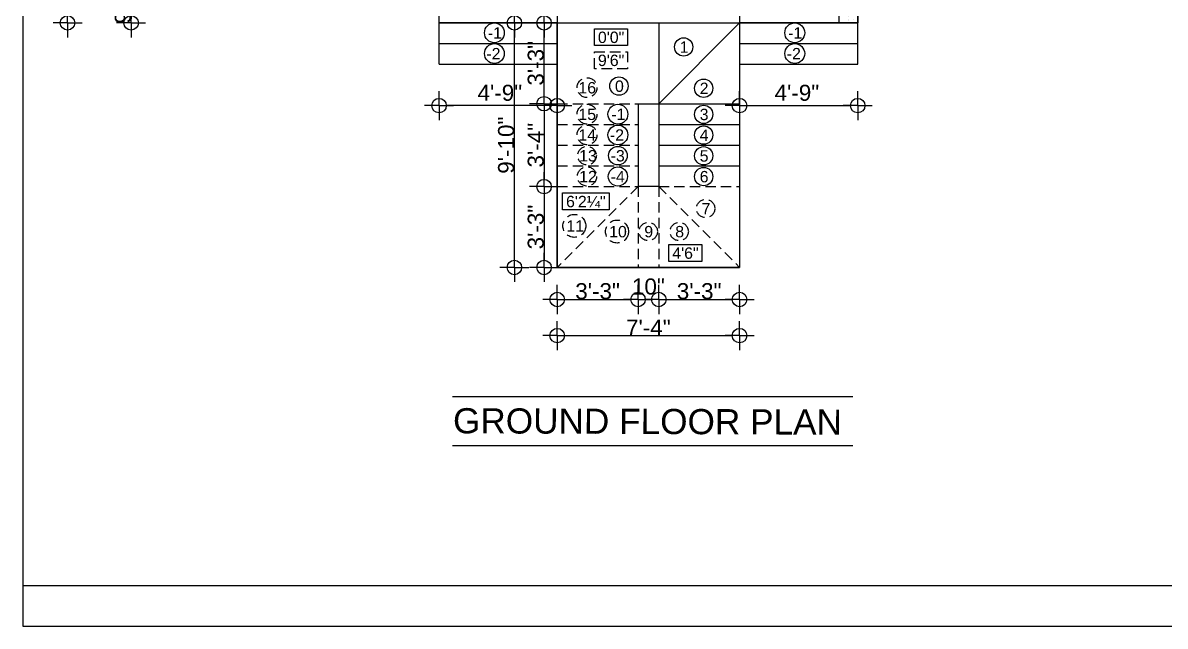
# Model space of a CAD drawing. Header units: inches. Extents: x 171009 to 352533, y -79956 to -38287.
# Drawn here: x 171009 to 171560, y -40476 to -40185 of the extents above; entities that cross this region are included whole.
import ezdxf

# ---------------------------------------------------------------- set-up
doc = ezdxf.new("R2010")
doc.units = ezdxf.units.IN
doc.header["$LTSCALE"] = 20
doc.header["$MEASUREMENT"] = 0
doc.header["$PDMODE"] = 34
doc.header["$PDSIZE"] = 5
doc.linetypes.add('HIDDEN', pattern=[0.375, 0.25, -0.125])
doc.linetypes.add('HIDDEN2', pattern=[0.1875, 0.125, -0.0625])
doc.layers.get('0').update_dxf_attribs({"linetype": 'CONTINUOUS'})
doc.layers.get('Defpoints').update_dxf_attribs({"linetype": 'CONTINUOUS'})
for name, color, linetype in [('AREA', 3, 'CONTINUOUS'), ('border', 230, 'CONTINUOUS'), ('COLUMN', 31, 'CONTINUOUS'), ('DIMLINE', 254, 'CONTINUOUS'), ('HATCH', 8, 'CONTINUOUS'), ('text', 2, 'CONTINUOUS'), ('TEXTS', 2, 'CONTINUOUS'), ('wall', 13, 'CONTINUOUS')]:
    doc.layers.add(name, color=color, linetype=linetype)
doc.layers.add('correct', color=230, linetype='CONTINUOUS', plot=False)
doc.styles.add('STYLE1', font='arial_B.ttf')
doc.styles.add('style5', font='arial_B.ttf')
doc.styles.add('TEXTM', font='arial_B.ttf')
doc.dimstyles.new('ARCH_96_0', dxfattribs={"dimtxt": 7.75, "dimasz": 3.5, "dimexe": 0.25, "dimexo": 0, "dimgap": 0, "dimtad": 1, "dimzin": 15, "dimdsep": 46, "dimlunit": 4, "dimtxsty": 'TEXTM', "dimblk": 'BLK', "dimcen": 0, "dimdle": 0.09375, "dimse1": 1, "dimse2": 1, "dimclrd": 256, "dimclrt": 3, "dimadec": 0, "dimazin": 0, "dimtfac": 1, "dimtix": 1, "dimtmove": 2, "dimatfit": 3, "dimldrblk": 'BLK', "dimfxl": 0.25, "dimtvp": 1.4625, "dimtolj": 1, "dimtzin": 15, "dimlwd": -1, "dimarcsym": 0})

# ---------------------------------------------------------------- blocks, each defined once
blk = doc.blocks.new('BLK')
for q in [(0, 2), (-2, 0), (0, -2), (2, 0)]:
    blk.add_line((0, 0), q)
blk.add_circle((0, 0), 1)
blk = doc.blocks.new('*D267')
at = {"layer": 'Defpoints', "color": 0, "transparency": 16777216}
for p in [(171030.68, -39771.36), (171071.54, -39771.36), (171229.04, -40185.36)]:
    blk.add_point(p, dxfattribs=at)
at = {"layer": 'DIMLINE', "transparency": 16777216}
blk.add_line((171030.68, -40181.86), (171030.68, -39774.86), dxfattribs=at)
at = {"layer": 'DIMLINE', "transparency": 16777216, "xscale": 3.5, "yscale": 3.5, "zscale": 3.5}
for p, rotation in [((171030.68, -39771.36), 90), ((171030.68, -40185.36), 270)]:
    blk.add_blockref('BLK', p, dxfattribs=dict(at, rotation=rotation))
at = {"layer": 'DIMLINE', "color": 3, "transparency": 16777216, "insert": (171026.72, -39978.36), "char_height": 7.75, "attachment_point": 5, "rotation": 90, "style": 'TEXTM'}
blk.add_mtext('\\A1;34\'-6"', dxfattribs=at)
blk = doc.blocks.new('*D316')
at = {"layer": 'Defpoints', "color": 0, "transparency": 16777216}
for p in [(171209.93, -40176.36), (171061.35, -40185.36), (171209.93, -40185.36)]:
    blk.add_point(p, dxfattribs=at)
at = {"layer": 'DIMLINE', "transparency": 16777216}
blk.add_line((171061.35, -40179.86), (171061.35, -40181.86), dxfattribs=at)
at = {"layer": 'DIMLINE', "transparency": 16777216, "xscale": 3.5, "yscale": 3.5, "zscale": 3.5}
for p, rotation in [((171061.35, -40176.36), 90), ((171061.35, -40185.36), 270)]:
    blk.add_blockref('BLK', p, dxfattribs=dict(at, rotation=rotation))
at = {"layer": 'DIMLINE', "color": 3, "transparency": 16777216, "insert": (171057.4, -40180.86), "char_height": 7.75, "attachment_point": 5, "rotation": 90, "style": 'TEXTM'}
blk.add_mtext('\\A1;9"', dxfattribs=at)
blk = doc.blocks.new('*D374')
at = {"layer": 'Defpoints', "color": 0, "transparency": 16777216}
for p in [(171260.58, -40185.36), (171271.43, -40185.36), (171270.94, -40224.36)]:
    blk.add_point(p, dxfattribs=at)
at = {"layer": 'DIMLINE', "transparency": 16777216}
blk.add_line((171260.58, -40220.86), (171260.58, -40188.86), dxfattribs=at)
at = {"layer": 'DIMLINE', "transparency": 16777216, "xscale": 3.5, "yscale": 3.5, "zscale": 3.5}
for p, rotation in [((171260.58, -40185.36), 90), ((171260.58, -40224.36), 270)]:
    blk.add_blockref('BLK', p, dxfattribs=dict(at, rotation=rotation))
at = {"layer": 'DIMLINE', "color": 3, "transparency": 16777216, "insert": (171256.62, -40204.86), "char_height": 7.75, "attachment_point": 5, "rotation": 90, "style": 'TEXTM'}
blk.add_mtext('\\A1;3\'-3"', dxfattribs=at)
blk = doc.blocks.new('*D375')
at = {"layer": 'Defpoints', "color": 0, "transparency": 16777216}
for p in [(171270.94, -40224.36), (171260.58, -40264.36), (171273.85, -40264.36)]:
    blk.add_point(p, dxfattribs=at)
at = {"layer": 'DIMLINE', "transparency": 16777216}
blk.add_line((171260.58, -40227.86), (171260.58, -40260.86), dxfattribs=at)
at = {"layer": 'DIMLINE', "transparency": 16777216, "xscale": 3.5, "yscale": 3.5, "zscale": 3.5}
for p, rotation in [((171260.58, -40224.36), 90), ((171260.58, -40264.36), 270)]:
    blk.add_blockref('BLK', p, dxfattribs=dict(at, rotation=rotation))
at = {"layer": 'DIMLINE', "color": 3, "transparency": 16777216, "insert": (171256.62, -40244.36), "char_height": 7.75, "attachment_point": 5, "rotation": 90, "style": 'TEXTM'}
blk.add_mtext('\\A1;3\'-4"', dxfattribs=at)
blk = doc.blocks.new('*D376')
at = {"layer": 'Defpoints', "color": 0, "transparency": 16777216}
for p in [(171273.85, -40264.36), (171260.58, -40303.36), (171276.67, -40303.36)]:
    blk.add_point(p, dxfattribs=at)
at = {"layer": 'DIMLINE', "transparency": 16777216}
blk.add_line((171260.58, -40267.86), (171260.58, -40299.86), dxfattribs=at)
at = {"layer": 'DIMLINE', "transparency": 16777216, "xscale": 3.5, "yscale": 3.5, "zscale": 3.5}
for p, rotation in [((171260.58, -40264.36), 90), ((171260.58, -40303.36), 270)]:
    blk.add_blockref('BLK', p, dxfattribs=dict(at, rotation=rotation))
at = {"layer": 'DIMLINE', "color": 3, "transparency": 16777216, "insert": (171256.62, -40283.86), "char_height": 7.75, "attachment_point": 5, "rotation": 90, "style": 'TEXTM'}
blk.add_mtext('\\A1;3\'-3"', dxfattribs=at)
blk = doc.blocks.new('*D377')
at = {"layer": 'Defpoints', "color": 0, "transparency": 16777216}
for p in [(171266.93, -40303.36), (171305.93, -40303.36), (171305.93, -40318.81)]:
    blk.add_point(p, dxfattribs=at)
at = {"layer": 'DIMLINE', "transparency": 16777216}
blk.add_line((171270.43, -40318.81), (171302.43, -40318.81), dxfattribs=at)
at = {"layer": 'DIMLINE', "transparency": 16777216, "xscale": 3.5, "yscale": 3.5, "zscale": 3.5, "rotation": 180}
blk.add_blockref('BLK', (171266.93, -40318.81), dxfattribs=at)
at = {"layer": 'DIMLINE', "transparency": 16777216, "xscale": 3.5, "yscale": 3.5, "zscale": 3.5}
blk.add_blockref('BLK', (171305.93, -40318.81), dxfattribs=at)
at = {"layer": 'DIMLINE', "color": 3, "transparency": 16777216, "insert": (171286.43, -40314.85), "char_height": 7.75, "attachment_point": 5, "style": 'TEXTM'}
blk.add_mtext('\\A1;3\'-3"', dxfattribs=at)
blk = doc.blocks.new('*D378')
at = {"layer": 'Defpoints', "color": 0, "transparency": 16777216}
for p in [(171305.93, -40303.36), (171315.93, -40303.36), (171315.93, -40318.81)]:
    blk.add_point(p, dxfattribs=at)
at = {"layer": 'DIMLINE', "transparency": 16777216}
blk.add_line((171309.43, -40318.81), (171312.43, -40318.81), dxfattribs=at)
at = {"layer": 'DIMLINE', "transparency": 16777216, "xscale": 3.5, "yscale": 3.5, "zscale": 3.5, "rotation": 180}
blk.add_blockref('BLK', (171305.93, -40318.81), dxfattribs=at)
at = {"layer": 'DIMLINE', "transparency": 16777216, "xscale": 3.5, "yscale": 3.5, "zscale": 3.5}
blk.add_blockref('BLK', (171315.93, -40318.81), dxfattribs=at)
at = {"layer": 'DIMLINE', "color": 3, "transparency": 16777216, "insert": (171310.93, -40312.58), "char_height": 7.75, "attachment_point": 5, "style": 'TEXTM'}
blk.add_mtext('\\A1;10"', dxfattribs=at)
blk = doc.blocks.new('*D379')
at = {"layer": 'Defpoints', "color": 0, "transparency": 16777216}
for p in [(171315.93, -40303.36), (171354.93, -40303.36), (171354.93, -40318.81)]:
    blk.add_point(p, dxfattribs=at)
at = {"layer": 'DIMLINE', "transparency": 16777216}
blk.add_line((171319.43, -40318.81), (171351.43, -40318.81), dxfattribs=at)
at = {"layer": 'DIMLINE', "transparency": 16777216, "xscale": 3.5, "yscale": 3.5, "zscale": 3.5, "rotation": 180}
blk.add_blockref('BLK', (171315.93, -40318.81), dxfattribs=at)
at = {"layer": 'DIMLINE', "transparency": 16777216, "xscale": 3.5, "yscale": 3.5, "zscale": 3.5}
blk.add_blockref('BLK', (171354.93, -40318.81), dxfattribs=at)
at = {"layer": 'DIMLINE', "color": 3, "transparency": 16777216, "insert": (171335.43, -40314.85), "char_height": 7.75, "attachment_point": 5, "style": 'TEXTM'}
blk.add_mtext('\\A1;3\'-3"', dxfattribs=at)
blk = doc.blocks.new('*D380')
at = {"layer": 'Defpoints', "color": 0, "transparency": 16777216}
for p in [(171246.27, -40185.36), (171354.93, -40185.36), (171354.93, -40303.36)]:
    blk.add_point(p, dxfattribs=at)
at = {"layer": 'DIMLINE', "transparency": 16777216}
blk.add_line((171246.27, -40299.86), (171246.27, -40188.86), dxfattribs=at)
at = {"layer": 'DIMLINE', "transparency": 16777216, "xscale": 3.5, "yscale": 3.5, "zscale": 3.5}
for p, rotation in [((171246.27, -40185.36), 90), ((171246.27, -40303.36), 270)]:
    blk.add_blockref('BLK', p, dxfattribs=dict(at, rotation=rotation))
at = {"layer": 'DIMLINE', "color": 3, "transparency": 16777216, "insert": (171242.31, -40244.36), "char_height": 7.75, "attachment_point": 5, "rotation": 90, "style": 'TEXTM'}
blk.add_mtext('\\A1;9\'-10"', dxfattribs=at)
blk = doc.blocks.new('*D381')
at = {"layer": 'Defpoints', "color": 0, "transparency": 16777216}
for p in [(171266.93, -40289.6), (171354.93, -40289.6), (171354.93, -40336.23)]:
    blk.add_point(p, dxfattribs=at)
at = {"layer": 'DIMLINE', "transparency": 16777216}
blk.add_line((171270.43, -40336.23), (171351.43, -40336.23), dxfattribs=at)
at = {"layer": 'DIMLINE', "transparency": 16777216, "xscale": 3.5, "yscale": 3.5, "zscale": 3.5, "rotation": 180}
blk.add_blockref('BLK', (171266.93, -40336.23), dxfattribs=at)
at = {"layer": 'DIMLINE', "transparency": 16777216, "xscale": 3.5, "yscale": 3.5, "zscale": 3.5}
blk.add_blockref('BLK', (171354.93, -40336.23), dxfattribs=at)
at = {"layer": 'DIMLINE', "color": 3, "transparency": 16777216, "insert": (171310.93, -40332.36), "char_height": 7.75, "attachment_point": 5, "style": 'TEXTM'}
blk.add_mtext('\\A1;7\'-4"', dxfattribs=at)
blk = doc.blocks.new('*D382')
at = {"layer": 'Defpoints', "color": 0, "transparency": 16777216}
for p in [(171411.93, -40205.36), (171354.93, -40223.27), (171411.93, -40225.27)]:
    blk.add_point(p, dxfattribs=at)
at = {"layer": 'DIMLINE', "transparency": 16777216}
blk.add_line((171358.43, -40225.27), (171408.43, -40225.27), dxfattribs=at)
at = {"layer": 'DIMLINE', "transparency": 16777216, "xscale": 3.5, "yscale": 3.5, "zscale": 3.5, "rotation": 180}
blk.add_blockref('BLK', (171354.93, -40225.27), dxfattribs=at)
at = {"layer": 'DIMLINE', "transparency": 16777216, "xscale": 3.5, "yscale": 3.5, "zscale": 3.5}
blk.add_blockref('BLK', (171411.93, -40225.27), dxfattribs=at)
at = {"layer": 'DIMLINE', "color": 3, "transparency": 16777216, "insert": (171382.59, -40219.14), "char_height": 7.75, "attachment_point": 5, "style": 'TEXTM'}
blk.add_mtext('\\A1;4\'-9"', dxfattribs=at)
blk = doc.blocks.new('*D383')
at = {"layer": 'Defpoints', "color": 0, "transparency": 16777216}
for p in [(171209.93, -40205.36), (171209.93, -40225.27), (171266.92, -40223.27)]:
    blk.add_point(p, dxfattribs=at)
at = {"layer": 'DIMLINE', "transparency": 16777216}
blk.add_line((171263.42, -40225.27), (171213.43, -40225.27), dxfattribs=at)
at = {"layer": 'DIMLINE', "transparency": 16777216, "xscale": 3.5, "yscale": 3.5, "zscale": 3.5, "rotation": 180}
blk.add_blockref('BLK', (171209.93, -40225.27), dxfattribs=at)
at = {"layer": 'DIMLINE', "transparency": 16777216, "xscale": 3.5, "yscale": 3.5, "zscale": 3.5}
blk.add_blockref('BLK', (171266.92, -40225.27), dxfattribs=at)
at = {"layer": 'DIMLINE', "color": 3, "transparency": 16777216, "insert": (171239.27, -40219.14), "char_height": 7.75, "attachment_point": 5, "style": 'TEXTM'}
blk.add_mtext('\\A1;4\'-9"', dxfattribs=at)

msp = doc.modelspace()

# ---------------------------------------------------------------- hatches: boundary and pattern name
at = {"layer": 'HATCH'}
h = msp.add_hatch(dxfattribs=at)
h.set_pattern_fill('AR-CONC', color=8, style=0)
h.set_pattern_definition([(50, (-4310.967, 1812.865), (7.17260183, -0.62752135), [0.75, -8.25]), (355, (-4310.967, 1812.865), (-1.38751334, 7.52192134), [0.6, -6.6]), (100.4514, (-4310.369, 1812.8125), (5.78509382, 6.89439542), [0.6374019, -7.01142112]), (46.1842, (-4310.967, 1814.865), (10.6724105, -1.65519014), [1.125, -12.375]), (96.6356, (-4310.077, 1814.727), (9.34662706, 9.7411787), [0.9561029, -10.51713]), (351.1842, (-4310.967, 1814.865), (9.34661945, 9.741186), [0.9, -9.9]), (21, (-4309.967, 1814.365), (5.96907052, -4.0261889), [0.75, -8.25]), (326, (-4309.967, 1814.365), (2.43315332, 7.25150045), [0.6, -6.6]), (71.4514, (-4309.4694, 1814.029), (8.40222629, 3.22530497), [0.6374019, -7.01142112]), (37.5, (-4310.9668, 1812.8647), (0.121598553, 3.32893854), [0, -6.52, 0, -6.7, 0, -6.625]), (7.5, (-4310.967, 1812.8647), (2.630695374, 3.94411712), [0, -3.82, 0, -6.37, 0, -2.525]), (327.5, (-4313.1968, 1812.8647), (5.33822436, -0.225548717), [0, -2.5, 0, -7.8, 0, -10.35]), (317.5, (-4314.197, 1812.8647), (5.83186169, 1.00104982), [0, -3.25, 0, -5.18, 0, -7.35])])
h.paths.add_polyline_path([(171402.93, -40176.358), (171402.93, -40185.358), (171411.93, -40185.358), (171411.93, -40176.358)])

# ---------------------------------------------------------------- linework, layer by layer
for p, q in [((171411.93, -40185.358), (171411.93, -40116.358)), ((171209.928, -40185.358), (171266.93, -40185.358)), ((171209.93, -40205.358), (171209.93, -40185.358)), ((171266.93, -40185.358), (171266.93, -40303.358)), ((171315.93, -40185.358), (171315.93, -40224.358)), ((171315.93, -40224.358), (171354.93, -40185.358)), ((171354.93, -40185.358), (171411.93, -40185.358)), ((171354.93, -40185.358), (171354.93, -40303.358)), ((171411.93, -40205.358), (171411.93, -40185.358)), ((171209.93, -40195.358), (171266.43, -40195.358)), ((171354.93, -40195.358), (171411.93, -40195.358)), ((171209.93, -40205.358), (171266.43, -40205.358)), ((171354.93, -40205.358), (171411.93, -40205.358)), ((171315.93, -40224.358), (171354.93, -40224.358)), ((171315.93, -40234.358), (171354.93, -40234.358)), ((171315.93, -40244.358), (171354.93, -40244.358)), ((171315.93, -40254.358), (171354.93, -40254.358)), ((171266.93, -40303.358), (171354.93, -40303.358))]:
    msp.add_line(p, q)
at = {"linetype": 'HIDDEN2', "ltscale": 2}
msp.add_line((171286.93, -40185.358), (171289.93, -40185.358), dxfattribs=at)
at = {"linetype": 'HIDDEN'}
for p, q in [((171266.93, -40224.358), (171305.93, -40224.358)), ((171266.93, -40234.358), (171305.93, -40234.358)), ((171266.93, -40244.358), (171305.93, -40244.358)), ((171266.93, -40254.358), (171305.93, -40254.358)), ((171266.93, -40264.358), (171305.93, -40264.358)), ((171305.93, -40264.358), (171266.93, -40303.358)), ((171305.93, -40264.358), (171305.93, -40303.358)), ((171315.93, -40264.358), (171354.93, -40264.358)), ((171315.93, -40264.358), (171315.93, -40303.358)), ((171315.93, -40264.358), (171354.93, -40303.358))]:
    msp.add_line(p, q, dxfattribs=at)
at = {"layer": 'AREA'}
msp.add_lwpolyline([(171072.43, -39771.358), (171549.43, -39771.358), (171549.431, -40116.358), (171411.93, -40116.358), (171411.93, -40185.358), (171354.93, -40185.358), (171354.93, -40303.358), (171266.93, -40303.358), (171266.93, -40185.358), (171209.93, -40185.358), (171209.93, -40116.358), (171072.428, -40116.358), (171072.428, -39771.358)], dxfattribs=at)
at = {"layer": 'border', "ltscale": 5}
msp.add_line((171009.131, -40456.686), (172203.801, -40456.686), dxfattribs=at)
at = {"layer": 'COLUMN'}
msp.add_lwpolyline([(171411.93, -40185.358), (171402.93, -40185.358), (171402.93, -40176.358), (171411.93, -40176.358)], close=True, dxfattribs=at)
at = {"layer": 'correct', "color": 3}
msp.add_lwpolyline([(172203.801, -40476.374), (172203.801, -39619.328), (171009.131, -39619.328), (171009.131, -40476.374)], close=True, dxfattribs=at)
at = {"layer": 'text', "color": 7}
for points in [[(171284.9, -40188.214), (171300.888, -40188.214), (171300.888, -40196.361), (171284.9, -40196.361)], [(171284.9, -40188.214), (171300.888, -40188.214), (171300.888, -40196.361), (171284.9, -40196.361)], [(171269.522, -40267.429), (171291.99, -40267.429), (171291.99, -40275.576), (171269.522, -40275.576)], [(171320.774, -40292.307), (171336.762, -40292.307), (171336.762, -40300.454), (171320.774, -40300.454)]]:
    msp.add_lwpolyline(points, close=True, dxfattribs=at)
at = {"layer": 'text', "color": 7, "linetype": 'HIDDEN'}
msp.add_lwpolyline([(171284.9, -40199.32), (171300.888, -40199.32), (171300.888, -40207.467), (171284.9, -40207.467)], close=True, dxfattribs=at)
msp.add_lwpolyline([(171284.9, -40199.32), (171300.888, -40199.32), (171300.888, -40207.467), (171284.9, -40207.467)], close=True, dxfattribs=at)
at = {"layer": 'text', "color": 7}
for centre, radius in [((171236.642, -40190.167), 4.785), ((171381.559, -40190.167), 4.785), ((171327.947, -40196.985), 4.426), ((171236.642, -40200.167), 4.785), ((171381.559, -40200.167), 4.785), ((171296.731, -40215.861), 4.426), ((171337.599, -40216.901), 4.426), ((171296.224, -40229.421), 4.785), ((171337.599, -40229.499), 4.426), ((171296.224, -40239.421), 4.785), ((171337.599, -40239.499), 4.426), ((171296.224, -40249.421), 4.496), ((171337.599, -40249.499), 4.426), ((171296.224, -40259.462), 4.634), ((171337.599, -40259.499), 4.426)]:
    msp.add_circle(centre, radius, dxfattribs=at)
at = {"layer": 'text', "color": 7, "linetype": 'HIDDEN'}
for centre, radius in [((171281.328, -40216.603), 4.785), ((171281.328, -40229.421), 4.785), ((171281.328, -40239.421), 4.785), ((171281.328, -40249.421), 4.496), ((171281.328, -40259.462), 4.634), ((171338.554, -40274.924), 4.426), ((171275.199, -40283.294), 5.541), ((171295.806, -40286.028), 5.541), ((171310.867, -40286.028), 4.426), ((171325.801, -40286.028), 4.426)]:
    msp.add_circle(centre, radius, dxfattribs=at)
at = {"layer": 'TEXTS'}
for p, q in [((171409.505, -40365.762), (171216.414, -40365.762)), ((171409.505, -40389.45), (171216.414, -40389.45))]:
    msp.add_line(p, q, dxfattribs=at)
at = {"layer": 'wall'}
for p, q in [((171266.93, -40176.358), (171266.93, -40185.358)), ((171354.93, -40176.358), (171354.93, -40185.358)), ((171266.93, -40185.358), (171354.93, -40185.358)), ((171305.93, -40224.358), (171315.93, -40224.358)), ((171305.93, -40224.358), (171305.93, -40264.358)), ((171315.93, -40224.358), (171315.93, -40264.358)), ((171315.93, -40264.358), (171305.93, -40264.358))]:
    msp.add_line(p, q, dxfattribs=at)

# ---------------------------------------------------------------- texts
at = {"layer": 'text', "style": 'style5'}
for s, height, p in [('-1', 5.4893, (171233.468, -40192.964)), ('-1', 5.4893, (171378.384, -40192.964)), ('0\'0"', 5.4893, (171286.58, -40195.082)), ('0\'0"', 5.4893, (171286.58, -40195.082)), ('-2', 5.4893, (171232.78, -40202.964)), ('1', 5.489, (171326.033, -40199.782)), ('-2', 5.4893, (171377.696, -40202.964)), ('16', 5.4893, (171277.156, -40219.4)), ('0', 5.489, (171294.817, -40218.658)), ('2', 5.489, (171335.684, -40219.698)), ('15', 5.4893, (171277.156, -40232.218)), ('-1', 5.4893, (171293.049, -40232.218)), ('3', 5.489, (171335.684, -40232.296)), ('14', 5.4893, (171277.156, -40242.218)), ('-2', 5.4893, (171292.361, -40242.218)), ('4', 5.489, (171335.684, -40242.296)), ('13', 5.4893, (171277.52, -40252.218)), ('-3', 5.4893, (171292.725, -40252.218)), ('5', 5.489, (171335.684, -40252.296)), ('12', 5.4893, (171277.52, -40262.259)), ('-4', 5.4893, (171292.75, -40262.259)), ('6', 5.489, (171335.684, -40262.296)), ('6\'2¼"', 5.4893, (171271.202, -40274.296)), ('7', 5.489, (171336.64, -40277.72)), ('11', 5.4893, (171271.39, -40286.091)), ('10', 5.4893, (171291.998, -40288.825)), ('9', 5.489, (171308.953, -40288.825)), ('8', 5.489, (171323.886, -40288.825)), ('4\'6"', 5.4893, (171322.453, -40299.174))]:
    msp.add_text(s, height=height, dxfattribs=at).set_placement(p)
at = {"layer": 'text', "linetype": 'HIDDEN', "style": 'style5'}
msp.add_text('9\'6"', height=5.4893, dxfattribs=at).set_placement((171286.58, -40206.188))
msp.add_text('9\'6"', height=5.4893, dxfattribs=at).set_placement((171286.58, -40206.188))
at = {"layer": 'TEXTS', "style": 'STYLE1'}
msp.add_text('GROUND FLOOR PLAN', height=12.15, rotation=359.79159, dxfattribs=at).set_placement((171216.652, -40383.356))

# ---------------------------------------------------------------- dimensions: what is measured, and where the dimension line sits
at = {"layer": 'DIMLINE'}
for base, p1, p2, picture, middle in [((171030.683, -39771.358), (171229.041, -40185.358), (171071.543, -39771.358), '*D267', (171026.723, -39978.358)), ((171061.354, -40185.358), (171209.93, -40176.358), (171209.93, -40185.358), '*D316', (171057.397, -40180.858)), ((171246.272, -40185.358), (171354.934, -40303.358), (171354.934, -40185.358), '*D380', (171242.315, -40244.358)), ((171260.581, -40185.358), (171270.936, -40224.358), (171271.434, -40185.358), '*D374', (171256.622, -40204.858)), ((171260.581, -40264.358), (171270.936, -40224.358), (171273.848, -40264.358), '*D375', (171256.622, -40244.358)), ((171260.581, -40303.358), (171273.848, -40264.358), (171276.669, -40303.358), '*D376', (171256.622, -40283.858))]:
    dim = msp.add_linear_dim(base=base, p1=p1, p2=p2, angle=90, dimstyle='ARCH_96_0', override={"dimfxl": 0.18}, dxfattribs=at)
    dim.commit()
    dim.dimension.update_dxf_attribs({"geometry": picture, "text_midpoint": middle})
dim = msp.add_linear_dim(base=(171209.9296, -40225.2682), p1=(171266.925, -40223.2682), p2=(171209.9296, -40205.3583), angle=180, dimstyle='ARCH_96_0', override={"dimfxl": 0.18}, dxfattribs=at)
dim.commit()
dim.dimension.update_dxf_attribs({"geometry": '*D383', "text_midpoint": (171239.2651, -40219.136), "dimtype": 160})
for base, p1, p2, picture, middle in [((171411.93, -40225.268), (171354.934, -40223.268), (171411.93, -40205.358), '*D382', (171382.594, -40219.136)), ((171315.934, -40318.808), (171305.934, -40303.358), (171315.934, -40303.358), '*D378', (171310.934, -40312.583))]:
    dim = msp.add_linear_dim(base=base, p1=p1, p2=p2, dimstyle='ARCH_96_0', override={"dimfxl": 0.18}, dxfattribs=at)
    dim.commit()
    dim.dimension.update_dxf_attribs({"geometry": picture, "text_midpoint": middle, "dimtype": 160})
for base, p1, p2, picture, middle in [((171354.934, -40336.231), (171266.934, -40289.605), (171354.934, -40289.605), '*D381', (171310.934, -40332.356)), ((171305.934, -40318.808), (171266.934, -40303.358), (171305.934, -40303.358), '*D377', (171286.434, -40314.849)), ((171354.934, -40318.808), (171315.934, -40303.358), (171354.934, -40303.358), '*D379', (171335.434, -40314.849))]:
    dim = msp.add_linear_dim(base=base, p1=p1, p2=p2, dimstyle='ARCH_96_0', override={"dimfxl": 0.18}, dxfattribs=at)
    dim.commit()
    dim.dimension.update_dxf_attribs({"geometry": picture, "text_midpoint": middle})

doc.saveas('drawing.dxf')
